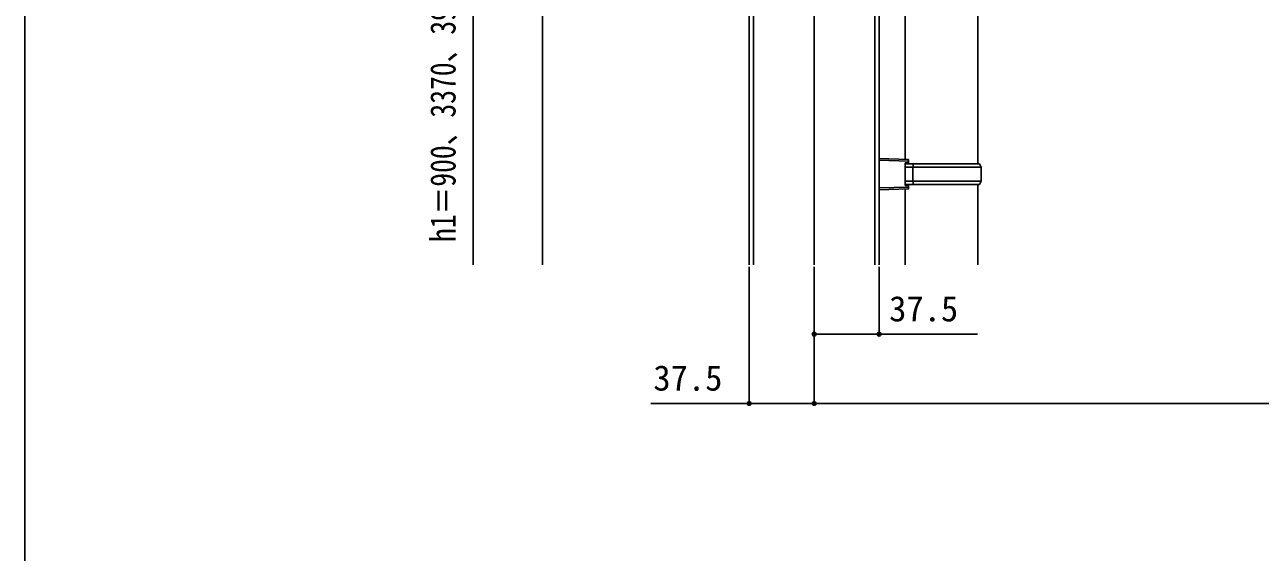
# Model space of a CAD drawing. Units: millimetres, scale not verified. Extents: x -875 to 875, y -1304 to 1297.
# Drawn here: x -875 to -161, y -14 to 291 of the extents above; entities that cross this region are included whole.
import ezdxf
from ezdxf.enums import TextEntityAlignment as Align

# ---------------------------------------------------------------- set-up
doc = ezdxf.new("R2010")
doc.units = ezdxf.units.MM
doc.header["$LTSCALE"] = 8
for name, color, linetype in [('0-4_YKK_12', 2, 'Continuous'), ('0-5_YKK_13', 4, 'Continuous'), ('0-6_YKK_D', 6, 'Continuous'), ('0-7_YKK_ZWAK', 7, 'Continuous')]:
    doc.layers.add(name, color=color, linetype=linetype)
doc.styles.add('ＭＳ ゴシック', font='')
doc.styles.get('ＭＳ ゴシック').set_extended_font_data('MS Gothic')

msp = doc.modelspace()

# ---------------------------------------------------------------- linework, layer by layer
at = {"layer": '0-4_YKK_12'}
for p, q in [((-419, 916.5), (-419, 152)), ((-384, 392.7), (-384, 152)), ((-454, 389.424), (-454, 152))]:
    msp.add_line(p, q, dxfattribs=at)
for points in [[(-456.5, 152), (-456.5, 897.5), (-456.5, 899.5), (-381.5, 899.5)], [(-381.5, 152), (-381.5, 354.5), (-381.5, 411.5)]]:
    msp.add_lwpolyline(points, dxfattribs=at)
at = {"layer": '0-5_YKK_13'}
for p, q in [((-366.5, 213.059), (-366.5, 354.5)), ((-324.5, 354.5), (-324.5, 210.5)), ((-364.5, 213), (-381.5, 213.5)), ((-381.5, 213.5), (-381.5, 195.5)), ((-381.5, 212.5), (-364.5, 212)), ((-366.5, 211), (-366.5, 198)), ((-361.593, 210.5), (-366.5, 210.5)), ((-366.5, 208.5), (-362.023, 208.5)), ((-364.5, 212), (-364.5, 213)), ((-362.023, 208.5), (-361.593, 210.5)), ((-362.023, 208.5), (-322.5, 208.5)), ((-323.5, 210.5), (-361.593, 210.5)), ((-323.5, 210.5), (-322.5, 208.5)), ((-362.023, 200.5), (-366.5, 200.5)), ((-322.5, 200.5), (-362.023, 200.5)), ((-364.5, 197), (-381.5, 196.5)), ((-366.5, 198.5), (-361.593, 198.5)), ((-364.5, 198), (-366.5, 198)), ((-366.5, 152), (-366.5, 195.941)), ((-364.5, 197), (-364.5, 198)), ((-324.5, 198.5), (-324.5, 152))]:
    msp.add_line(p, q, dxfattribs=at)
for points in [[(-366.5, 211), (-364.5, 211), (-364.5, 212)], [(-362.023, 208.5), (-362.023, 200.5), (-361.593, 198.5), (-323.5, 198.5)], [(-322.5, 208.5), (-322.5, 200.5), (-323.5, 198.5)], [(-381.5, 195.5), (-364.5, 196), (-364.5, 197)]]:
    msp.add_lwpolyline(points, dxfattribs=at)
at = {"layer": '0-6_YKK_D'}
for p, q in [((-576, 712), (-576, 152)), ((-616, 384.5), (-616, 152)), ((-456.5, 151), (-456.5, 71)), ((-419, 151), (-419, 71)), ((-419, 151), (-419, 71)), ((-419, 151), (-419, 111)), ((-381.5, 151), (-381.5, 111)), ((451, 72), (-419, 72))]:
    msp.add_line(p, q, dxfattribs=at)
for points in [[(-419, 112), (-381.5, 112), (-324.609, 112)], [(-419, 72), (-456.5, 72), (-513.391, 72)]]:
    msp.add_lwpolyline(points, dxfattribs=at)
for centre in [(-419, 112), (-381.5, 112), (-456.5, 72), (-419, 72), (-419, 72)]:
    msp.add_circle(centre, 1.075, dxfattribs=at)
at = {"layer": '0-7_YKK_ZWAK'}
msp.add_line((-875, 1246.5), (-875, -1303.5), dxfattribs=at)

# ---------------------------------------------------------------- texts
at = {"layer": '0-6_YKK_D', "style": 'ＭＳ ゴシック', "width": 0.8}
msp.add_text('h1＝900、3370、3970', height=14.66, rotation=90, dxfattribs=at).set_placement((-621.727, 165.25), align=Align.BOTTOM_LEFT)
at = {"layer": '0-6_YKK_D', "style": 'ＭＳ ゴシック'}
for p in [(-375.677, 115), (-511.868, 75)]:
    msp.add_text('37.5', height=14.66, dxfattribs=at).set_placement(p, align=Align.BOTTOM_LEFT)

doc.saveas('drawing.dxf')
